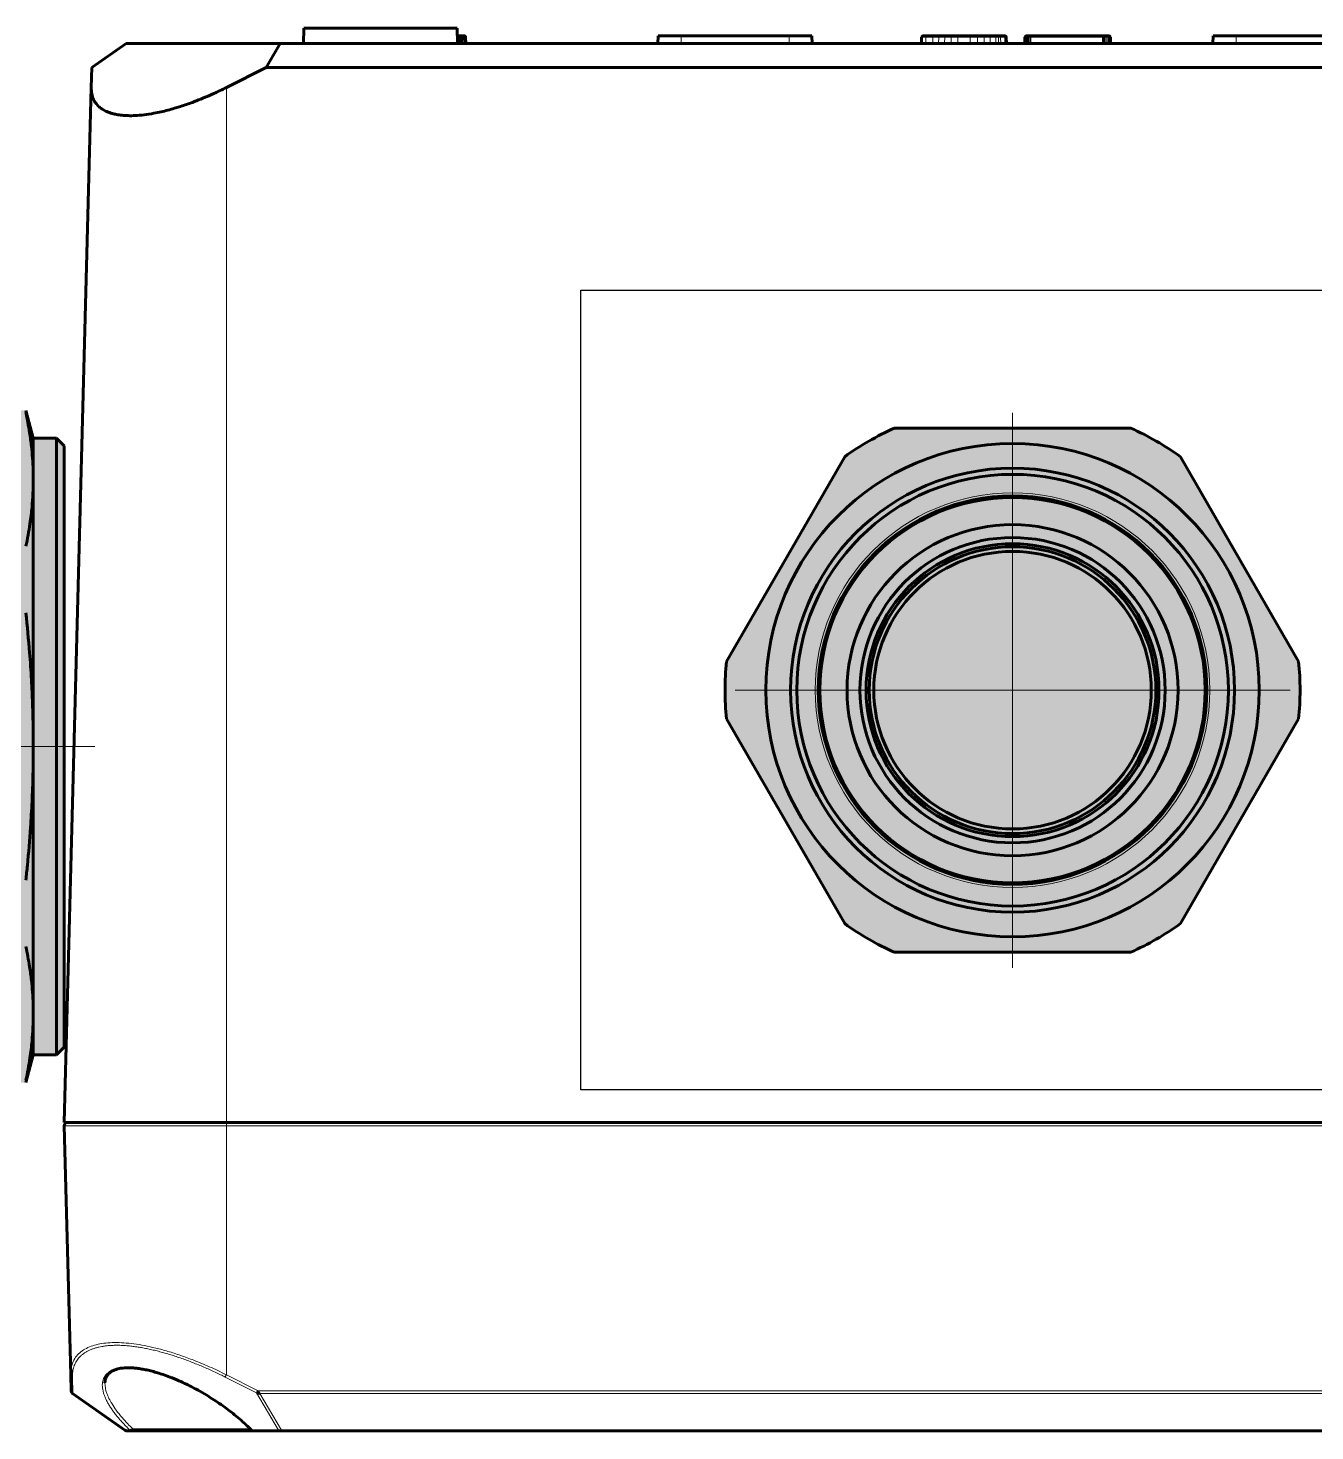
# Model space of a CAD drawing. Header units: millimetres. Extents: x -102 to 318, y -87 to 210.
# Drawn here: x 28.53 to 49.4, y -49.3 to -26.55 of the extents above; entities that cross this region are included whole.
import ezdxf

# ---------------------------------------------------------------- set-up
doc = ezdxf.new("R2010")
doc.units = ezdxf.units.MM
for name, pattern in [('K5LT_AXLED', [26.227272, 21.727272, -1.5, 1.5, -1.5]), ('K5LT_BASIC', [0]), ('K5LT_THIN', [0])]:
    doc.linetypes.add(name, pattern=pattern)
doc.layers.add('Системный слой', color=7, linetype='Continuous')

# ---------------------------------------------------------------- blocks, each defined once
blk = doc.blocks.new('U399')
at = {"color": 30, "linetype": 'K5LT_AXLED', "lineweight": 18, "true_color": 0xff8000}
for q in [(839.497, -915.906), (821.497, -933.906), (857.497, -933.906), (839.497, -951.906)]:
    blk.add_line((839.497, -933.906), q, dxfattribs=at)
blk = doc.blocks.new('VZ-B25_exe')
at = {"true_color": 0xffffff}
blk.add_hatch(color=7, dxfattribs=at).paths.add_polyline_path([(18.557, -1.858), (18.557, 1.858), (10.888, 15.142), (7.67, 17), (-7.67, 17), (-10.888, 15.142), (-18.557, 1.858), (-18.557, -1.858), (-10.888, -15.142), (-7.67, -17), (7.67, -17), (10.888, -15.142)])
at = {"color": 150, "linetype": 'K5LT_BASIC', "lineweight": 60, "true_color": 0x0080ff}
for p, q in [((-7.67, 17), (7.67, 17)), ((-18.557, 1.858), (-10.888, 15.142)), ((10.888, 15.142), (18.557, 1.858)), ((-14.722, -8.5), (-18.557, -1.858)), ((18.557, -1.858), (10.888, -15.142)), ((-10.888, -15.142), (-14.722, -8.5)), ((7.67, -17), (-7.67, -17))]:
    blk.add_line(p, q, dxfattribs=at)
for radius in [16, 14.4, 14, 12.6, 12.5, 10.737, 9.9, 9.5, 9.3, 9]:
    blk.add_circle((0, 0), radius, dxfattribs=at)
at = {"color": 7, "linetype": 'K5LT_THIN', "lineweight": 18}
blk.add_circle((0, 0), 12.8, dxfattribs=at)
at = {"color": 150, "linetype": 'K5LT_BASIC', "lineweight": 60, "true_color": 0x0080ff}
for start, end in [(114.28261, 125.71739), (54.28261, 65.71739), (174.28261, 185.71739), (354.28261, 5.71739), (234.28261, 245.71739), (294.28261, 305.71739)]:
    blk.add_arc((0, 0), 18.65, start, end, dxfattribs=at)
blk.add_blockref('U399', (-839.497, 933.906))
blk = doc.blocks.new('VA.121209_upside')
blk.add_lwpolyline([(0, 0), (0, 51.885), (56, 51.885), (56, 0), (0, 0)])
at = {"layer": 'Системный слой', "color": 150, "linetype": 'K5LT_BASIC', "lineweight": 60, "true_color": 0x0080ff}
for p, q in [((75.427, 74), (-19.427, 74)), ((75.427, 74), (75.477, 74)), ((75.427, 74), (75.477, 74)), ((75.427, 74), (75.477, 74)), ((77.23, 74), (75.477, 74)), ((77.23, 74), (76.169, 74)), ((85.122, 74), (77.23, 74)), ((85.374, 74), (85.122, 74)), ((85.374, 74), (85.395, 74)), ((88.974, 71.568), (85.586, 73.94)), ((89.068, 71.392), (89.095, 70.356)), ((89.095, 70.356), (89.518, 54.205)), ((79, 54), (-23, 54)), ((89.524, 54), (79, 54)), ((89.524, 54), (87.765, -13.145)), ((76.424, -14.437), (79, -13.145)), ((87.765, -13.145), (87.732, -14.437)), ((-20.424, -14.437), (76.424, -14.437)), ((76.424, -14.437), (75.5, -16)), ((87.732, -14.437), (85.5, -16)), ((75.5, -16), (-19.5, -16)), ((15, -16), (14.987, -16.5)), ((21.638, -16), (21.648, -16.403)), ((21.716, -16), (21.727, -16.403)), ((22.075, -16), (22.075, -16.403)), ((22.11, -16), (22.11, -16.403)), ((27.094, -16), (27.087, -16.403)), ((27.205, -16), (27.194, -16.403)), ((28.396, -16), (28.406, -16.403)), ((33.908, -16), (33.898, -16.403)), ((41, -16), (41.013, -16.5)), ((51, -16), (50.987, -16.5)), ((63.469, -16), (63.479, -16.403)), ((63.469, -16), (63.479, -16.403)), ((63.712, -16), (63.714, -16.403)), ((63.794, -16), (63.795, -16.403)), ((63.868, -16), (63.866, -16.403)), ((64, -16), (64.026, -17)), ((74, -16), (73.974, -17)), ((85.5, -16), (75.5, -16)), ((13.5, -16.5), (6.5, -16.5)), ((14.987, -16.5), (13.5, -16.5)), ((21.776, -16.5), (21.748, -16.5)), ((21.841, -16.5), (21.776, -16.5)), ((21.841, -16.5), (21.827, -16.5)), ((21.898, -16.5), (21.841, -16.5)), ((21.965, -16.5), (21.898, -16.5)), ((22.079, -16.5), (21.965, -16.5)), ((22.112, -16.5), (22.079, -16.5)), ((26.819, -16.5), (22.112, -16.5)), ((26.868, -16.5), (26.819, -16.5)), ((26.919, -16.5), (26.868, -16.5)), ((26.969, -16.5), (26.919, -16.5)), ((27.02, -16.5), (26.969, -16.5)), ((27.077, -16.5), (27.02, -16.5)), ((27.094, -16.5), (27.077, -16.5)), ((28.597, -16.5), (28.506, -16.5)), ((28.855, -16.5), (28.597, -16.5)), ((28.99, -16.5), (28.855, -16.5)), ((29.156, -16.5), (28.99, -16.5)), ((29.505, -16.5), (29.156, -16.5)), ((29.884, -16.5), (29.505, -16.5)), ((30.29, -16.5), (29.884, -16.5)), ((30.758, -16.5), (30.29, -16.5)), ((31.546, -16.5), (30.758, -16.5)), ((31.974, -16.5), (31.546, -16.5)), ((32.37, -16.5), (31.974, -16.5)), ((32.743, -16.5), (32.37, -16.5)), ((33.111, -16.5), (32.743, -16.5)), ((33.537, -16.5), (33.111, -16.5)), ((33.75, -16.5), (33.537, -16.5)), ((33.785, -16.5), (33.75, -16.5)), ((33.798, -16.5), (33.785, -16.5)), ((42.5, -16.5), (41.013, -16.5)), ((49.5, -16.5), (42.5, -16.5)), ((50.987, -16.5), (49.5, -16.5)), ((63.584, -16.5), (63.579, -16.5)), ((63.597, -16.5), (63.58, -16.5)), ((63.597, -16.5), (63.584, -16.5)), ((63.648, -16.5), (63.597, -16.5)), ((63.696, -16.5), (63.648, -16.5)), ((63.736, -16.5), (63.696, -16.5)), ((63.796, -16.5), (63.736, -16.5)), ((63.849, -16.5), (63.796, -16.5)), ((64.013, -16.5), (63.849, -16.5)), ((73.974, -17), (64.026, -17))]:
    blk.add_line(p, q, dxfattribs=at)
at = {"layer": 'Системный слой', "color": 7, "linetype": 'K5LT_THIN', "lineweight": 18}
for p, q in [((75.427, 73.94), (-19.427, 73.94)), ((75.427, 74), (75.427, 73.94)), ((76.831, 71.568), (75.427, 73.94)), ((77.359, 73.94), (75.612, 73.94)), ((77.04, 71.525), (75.612, 73.94)), ((85.07, 73.86), (77.464, 73.86)), ((85.509, 73.94), (85.263, 73.94)), ((88.958, 71.525), (85.509, 73.94)), ((76.936, 71.392), (-20.936, 71.392)), ((76.831, 71.568), (-20.831, 71.568)), ((79, 70.356), (76.936, 71.392)), ((79.076, 70.504), (77.04, 71.525)), ((88.958, 71.525), (88.984, 70.504)), ((79, 70.356), (79, 54.205)), ((86.878, 70.887), (86.878, 70.887)), ((79, 54.205), (-23, 54.205)), ((79, 54.205), (79, 54)), ((89.518, 54.205), (79, 54.205)), ((79, 54), (79, -13.145)), ((13.5, -16), (13.5, -16.5)), ((21.667, -16), (21.678, -16.403)), ((21.74, -16), (21.75, -16.403)), ((21.819, -16), (21.826, -16.403)), ((21.923, -16), (21.927, -16.403)), ((26.819, -16), (26.819, -16.403)), ((26.888, -16), (26.887, -16.403)), ((26.959, -16), (26.955, -16.403)), ((27.025, -16), (27.019, -16.403)), ((27.178, -16), (27.168, -16.403)), ((28.492, -16), (28.502, -16.403)), ((28.768, -16), (28.776, -16.403)), ((28.911, -16), (28.918, -16.403)), ((29.085, -16), (29.092, -16.403)), ((29.45, -16), (29.455, -16.403)), ((29.848, -16), (29.851, -16.403)), ((30.273, -16), (30.274, -16.403)), ((30.758, -16), (30.758, -16.403)), ((31.546, -16), (31.546, -16.403)), ((31.992, -16), (31.99, -16.403)), ((32.407, -16), (32.403, -16.403)), ((32.797, -16), (32.792, -16.403)), ((33.18, -16), (33.173, -16.403)), ((33.628, -16), (33.62, -16.403)), ((33.857, -16), (33.847, -16.403)), ((33.895, -16), (33.885, -16.403)), ((42.5, -16), (42.5, -16.5)), ((49.5, -16), (49.5, -16.5)), ((63.492, -16), (63.502, -16.403)), ((63.558, -16), (63.567, -16.403)), ((63.631, -16), (63.637, -16.403)), ((21.678, -16.403), (21.648, -16.403)), ((21.727, -16.403), (21.678, -16.403)), ((21.75, -16.403), (21.727, -16.403)), ((21.826, -16.403), (21.75, -16.403)), ((21.927, -16.403), (21.826, -16.403)), ((22.075, -16.403), (21.927, -16.403)), ((22.11, -16.403), (22.075, -16.403)), ((26.819, -16.403), (22.11, -16.403)), ((26.887, -16.403), (26.819, -16.403)), ((26.819, -16.403), (26.819, -16.5)), ((26.955, -16.403), (26.887, -16.403)), ((27.019, -16.403), (26.955, -16.403)), ((27.087, -16.403), (27.019, -16.403)), ((27.168, -16.403), (27.087, -16.403)), ((27.194, -16.403), (27.168, -16.403)), ((28.502, -16.403), (28.406, -16.403)), ((28.776, -16.403), (28.502, -16.403)), ((28.918, -16.403), (28.776, -16.403)), ((29.092, -16.403), (28.918, -16.403)), ((29.455, -16.403), (29.092, -16.403)), ((29.851, -16.403), (29.455, -16.403)), ((30.274, -16.403), (29.851, -16.403)), ((30.758, -16.403), (30.274, -16.403)), ((30.758, -16.403), (30.758, -16.5)), ((31.546, -16.403), (30.758, -16.403)), ((31.546, -16.403), (31.546, -16.5)), ((31.99, -16.403), (31.546, -16.403)), ((32.403, -16.403), (31.99, -16.403)), ((32.792, -16.403), (32.403, -16.403)), ((33.173, -16.403), (32.792, -16.403)), ((33.62, -16.403), (33.173, -16.403)), ((33.847, -16.403), (33.62, -16.403)), ((33.885, -16.403), (33.847, -16.403)), ((33.898, -16.403), (33.885, -16.403)), ((63.502, -16.403), (63.479, -16.403)), ((63.567, -16.403), (63.502, -16.403)), ((63.637, -16.403), (63.567, -16.403)), ((63.714, -16.403), (63.637, -16.403)), ((63.795, -16.403), (63.714, -16.403)), ((63.866, -16.403), (63.795, -16.403)), ((64.011, -16.403), (63.866, -16.403))]:
    blk.add_line(p, q, dxfattribs=at)
at = {"layer": 'Системный слой', "color": 150, "linetype": 'K5LT_BASIC', "lineweight": 60, "true_color": 0x0080ff}
for centre, radius, start, end in [((85.395, 73.667), 0.333, 55, 90), ((88.846, 71.386), 0.222, 39.64635, 55), ((88.846, 71.386), 0.222, 1.5, 39.64635), ((89.318, 54.2), 0.2, 270, 1.5), ((21.748, -16.4), 0.1, 181.5, 270), ((27.094, -16.4), 0.1, 270, 358.5), ((28.506, -16.4), 0.1, 181.5, 270), ((33.798, -16.4), 0.1, 270, 358.5), ((63.579, -16.4), 0.1, 181.5, 270)]:
    blk.add_arc(centre, radius, start, end, dxfattribs=at)
at = {"layer": 'Системный слой', "color": 7, "linetype": 'K5LT_THIN', "lineweight": 18}
for centre, major_axis, ratio, start_param, end_param in [((75.477, 73.667), (0, 0.333), 0.707107, 5.67232, 6.283185), ((85.374, 73.667), (0, 0.333), 0.707107, 5.67232, 6.283185), ((88.909, 70.351), (0.187, 0.005), 0.893784, 0, 1.129752), ((21.776, -16.4), (0, -0.1), 0.98332, 4.738569, 6.283185), ((21.841, -16.4), (0, -0.1), 0.911329, 4.738569, 6.283185), ((21.898, -16.4), (0, -0.1), 0.721418, 4.738569, 6.283185), ((21.965, -16.4), (0, -0.1), 0.38148, 4.738569, 6.283185), ((26.868, -16.4), (0, 0.1), 0.186965, 3.141593, 4.686209), ((26.919, -16.4), (0, 0.1), 0.360165, 3.141593, 4.686209), ((26.969, -16.4), (0, 0.1), 0.506547, 3.141593, 4.686209), ((27.077, -16.4), (0, 0.1), 0.916645, 3.141593, 4.686209), ((28.597, -16.4), (0, -0.1), 0.946098, 4.738569, 6.283185), ((28.855, -16.4), (0, -0.1), 0.787932, 4.738569, 6.283185), ((28.99, -16.4), (0, -0.1), 0.71708, 4.738569, 6.283185), ((29.156, -16.4), (0, -0.1), 0.64521, 4.738569, 6.283185), ((29.505, -16.4), (0, -0.1), 0.496568, 4.738569, 6.283185), ((29.884, -16.4), (0, -0.1), 0.328445, 4.738569, 6.283185), ((30.29, -16.4), (0, -0.1), 0.157769, 4.738569, 6.283185), ((31.974, -16.4), (0, 0.1), 0.1656, 3.141593, 4.686209), ((32.37, -16.4), (0, 0.1), 0.333744, 3.141593, 4.686209), ((32.743, -16.4), (0, 0.1), 0.489603, 3.141593, 4.686209), ((33.111, -16.4), (0, 0.1), 0.621922, 3.141593, 4.686209), ((33.537, -16.4), (0, 0.1), 0.825717, 3.141593, 4.686209), ((33.75, -16.4), (0, 0.1), 0.97013, 3.141593, 4.686209), ((33.785, -16.4), (0, 0.1), 0.992912, 3.141593, 4.686209), ((63.597, -16.4), (0, -0.1), 0.952133, 4.738569, 6.283185), ((63.648, -16.4), (0, -0.1), 0.805655, 4.738569, 6.283185), ((63.696, -16.4), (0, -0.1), 0.586, 4.738569, 6.283185)]:
    blk.add_ellipse(centre, major_axis=major_axis, ratio=ratio, start_param=start_param, end_param=end_param, dxfattribs=at)
at = {"layer": 'Системный слой', "color": 150, "linetype": 'K5LT_BASIC', "lineweight": 60, "true_color": 0x0080ff}
for centre, major_axis, ratio, start_param, end_param in [((63.796, -16.4), (0, 0.1), 0.01218, 1.596976, 3.141593), ((63.849, -16.4), (0, -0.1), 0.16942, 0, 1.544616)]:
    blk.add_ellipse(centre, major_axis=major_axis, ratio=ratio, start_param=start_param, end_param=end_param, dxfattribs=at)
at = {"layer": 'Системный слой', "color": 7, "linetype": 'K5LT_THIN', "lineweight": 18}
for points, knots in [([(75.427, 73.94), (75.438, 73.941), (75.459, 73.942), (75.492, 73.943), (75.523, 73.943), (75.551, 73.943), (75.574, 73.942), (75.594, 73.941), (75.607, 73.94), (75.612, 73.94)], [0, 0, 0, 0, 1.788089, 3.455192, 4.937329, 6.255933, 7.531991, 8.787157, 10, 10, 10, 10]), ([(77.359, 73.94), (77.407, 73.891), (77.455, 73.842), (77.575, 73.723), (77.648, 73.652), (77.806, 73.504), (77.891, 73.427), (78.065, 73.272), (78.155, 73.194), (78.338, 73.04), (78.432, 72.963), (78.623, 72.81), (78.721, 72.734), (78.92, 72.583), (79.021, 72.508), (79.228, 72.358), (79.334, 72.284), (79.547, 72.137), (79.656, 72.065), (79.877, 71.921), (79.989, 71.85), (80.216, 71.709), (80.331, 71.64), (80.564, 71.504), (80.682, 71.436), (80.92, 71.305), (81.041, 71.24), (81.283, 71.113), (81.406, 71.052), (81.653, 70.931), (81.777, 70.872), (82.027, 70.759), (82.152, 70.704), (82.404, 70.598), (82.53, 70.547), (82.782, 70.449), (82.909, 70.403), (83.16, 70.315), (83.286, 70.274), (83.535, 70.196), (83.659, 70.16), (83.904, 70.095), (84.026, 70.064), (84.265, 70.011), (84.384, 69.988), (84.612, 69.948), (84.723, 69.931), (84.85, 69.916), (84.868, 69.914), (84.963, 69.904), (85.039, 69.897), (85.187, 69.887), (85.259, 69.884), (85.43, 69.881), (85.528, 69.882), (85.714, 69.893), (85.803, 69.902), (85.938, 69.922), (85.987, 69.931), (86.108, 69.956), (86.177, 69.975), (86.314, 70.019), (86.38, 70.046), (86.503, 70.105), (86.56, 70.137), (86.657, 70.204), (86.699, 70.238), (86.781, 70.314), (86.82, 70.357), (86.883, 70.441), (86.909, 70.482), (86.957, 70.574), (86.979, 70.625), (87.013, 70.733), (87.026, 70.789), (87.043, 70.903), (87.047, 70.963), (87.048, 71.084), (87.044, 71.147), (87.029, 71.274), (87.017, 71.339), (86.987, 71.472), (86.968, 71.539), (86.923, 71.677), (86.896, 71.746), (86.838, 71.887), (86.805, 71.959), (86.733, 72.103), (86.693, 72.176), (86.609, 72.323), (86.563, 72.398), (86.466, 72.547), (86.415, 72.623), (86.306, 72.775), (86.249, 72.851), (86.13, 73.004), (86.067, 73.081), (85.937, 73.235), (85.87, 73.313), (85.729, 73.468), (85.657, 73.546), (85.507, 73.701), (85.429, 73.779), (85.321, 73.884), (85.292, 73.912), (85.263, 73.94)], [1.777065, 1.777065, 1.777065, 1.777065, 2.44649, 2.44649, 3.406261, 3.406261, 4.469274, 4.469274, 5.532842, 5.532842, 6.597057, 6.597057, 7.661965, 7.661965, 8.727658, 8.727658, 9.794222, 9.794222, 10.861761, 10.861761, 11.930377, 11.930377, 13.000187, 13.000187, 14.071313, 14.071313, 15.143908, 15.143908, 16.218083, 16.218083, 17.293982, 17.293982, 18.371731, 18.371731, 19.451422, 19.451422, 20.533136, 20.533136, 21.616881, 21.616881, 22.702612, 22.702612, 23.790182, 23.790182, 24.879407, 24.879407, 25.945799, 25.945799, 26.124978, 26.124978, 26.891329, 26.891329, 27.658611, 27.658611, 28.750438, 28.750438, 29.841805, 29.841805, 30.492565, 30.492565, 31.496829, 31.496829, 32.585359, 32.585359, 33.672016, 33.672016, 34.626562, 34.626562, 35.709652, 35.709652, 36.632548, 36.632548, 37.711892, 37.711892, 38.789304, 38.789304, 39.864888, 39.864888, 40.938776, 40.938776, 42.011084, 42.011084, 43.08198, 43.08198, 44.151575, 44.151575, 45.219991, 45.219991, 46.287347, 46.287347, 47.353751, 47.353751, 48.419299, 48.419299, 49.484075, 49.484075, 50.548145, 50.548145, 51.611634, 51.611634, 52.674513, 52.674513, 53.736931, 53.736931, 54.115804, 54.115804, 54.115804, 54.115804]), ([(86.878, 70.887), (86.883, 71.097), (86.82, 71.426), (86.619, 71.898), (86.418, 72.264), (86.139, 72.677), (85.796, 73.107), (85.43, 73.508), (85.184, 73.752), (85.07, 73.86)], [0, 0, 0, 0, 2.577041, 3.690644, 4.894218, 6.229236, 7.707258, 8.978003, 10, 10, 10, 10]), ([(85.509, 73.94), (85.516, 73.941), (85.529, 73.942), (85.547, 73.943), (85.561, 73.943), (85.571, 73.943), (85.581, 73.942), (85.585, 73.941), (85.586, 73.94)], [0, 0, 0, 0, 1.60928, 3.109672, 4.443596, 5.630339, 6.77879, 9, 9, 9, 9]), ([(79, 70.356), (79.009, 70.373), (79.025, 70.405), (79.046, 70.447), (79.063, 70.481), (79.072, 70.498), (79.076, 70.504)], [0, 0, 0, 0, 1.891668, 3.594315, 5.10794, 7, 7, 7, 7]), ([(79, 70.356), (79.367, 70.174), (80.069, 69.844), (81.062, 69.43), (81.959, 69.099), (82.784, 68.834), (83.571, 68.62), (84.312, 68.457), (85.01, 68.343), (85.662, 68.278), (86.268, 68.261), (86.827, 68.292), (87.337, 68.372), (87.794, 68.503), (88.195, 68.688), (88.53, 68.926), (88.804, 69.229), (88.99, 69.584), (89.085, 69.968), (89.099, 70.229), (89.095, 70.356)], [0, 0, 0, 0, 1.559858, 2.943206, 4.119435, 5.283784, 6.397002, 7.483158, 8.548085, 9.599525, 10.645123, 11.698365, 12.765535, 13.860059, 14.982024, 16.15217, 17.337109, 18.701943, 19.916622, 21, 21, 21, 21]), ([(79.076, 70.504), (79.176, 70.455), (79.277, 70.405), (79.497, 70.298), (79.616, 70.241), (79.854, 70.13), (79.974, 70.075), (80.214, 69.968), (80.334, 69.915), (80.575, 69.812), (80.695, 69.761), (80.936, 69.662), (81.056, 69.614), (81.297, 69.52), (81.418, 69.473), (81.658, 69.384), (81.778, 69.34), (82.018, 69.256), (82.138, 69.215), (82.376, 69.136), (82.495, 69.098), (82.732, 69.025), (82.85, 68.99), (83.085, 68.922), (83.202, 68.89), (83.434, 68.829), (83.549, 68.799), (83.778, 68.744), (83.891, 68.719), (84.116, 68.67), (84.228, 68.648), (84.444, 68.607), (84.548, 68.589), (84.759, 68.555), (84.866, 68.539), (85.077, 68.511), (85.181, 68.499), (85.342, 68.482), (85.401, 68.477), (85.56, 68.464), (85.659, 68.458), (85.854, 68.448), (85.949, 68.446), (86.096, 68.444), (86.149, 68.444), (86.292, 68.446), (86.382, 68.449), (86.558, 68.459), (86.643, 68.466), (86.811, 68.483), (86.892, 68.493), (87.006, 68.511), (87.041, 68.517), (87.142, 68.534), (87.207, 68.548), (87.345, 68.579), (87.416, 68.598), (87.554, 68.639), (87.621, 68.661), (87.75, 68.708), (87.812, 68.734), (87.931, 68.788), (87.988, 68.816), (88.097, 68.877), (88.15, 68.909), (88.25, 68.975), (88.297, 69.01), (88.387, 69.083), (88.43, 69.12), (88.51, 69.198), (88.548, 69.239), (88.619, 69.323), (88.651, 69.366), (88.713, 69.455), (88.741, 69.5), (88.792, 69.594), (88.816, 69.642), (88.858, 69.74), (88.877, 69.791), (88.91, 69.893), (88.924, 69.946), (88.948, 70.053), (88.958, 70.107), (88.973, 70.218), (88.978, 70.274), (88.985, 70.388), (88.983, 70.447), (88.984, 70.504)], [0.701792, 0.701792, 0.701792, 0.701792, 1.622058, 1.622058, 2.703489, 2.703489, 3.784997, 3.784997, 4.86644, 4.86644, 5.947935, 5.947935, 7.029441, 7.029441, 8.110956, 8.110956, 9.192476, 9.192476, 10.274002, 10.274002, 11.355533, 11.355533, 12.437081, 12.437081, 13.518594, 13.518594, 14.60012, 14.60012, 15.681656, 15.681656, 16.763212, 16.763212, 17.793085, 17.793085, 18.874625, 18.874625, 19.956112, 19.956112, 20.578286, 20.578286, 21.659841, 21.659841, 22.741318, 22.741318, 23.351325, 23.351325, 24.432879, 24.432879, 25.514376, 25.514376, 26.595943, 26.595943, 27.065781, 27.065781, 28.005146, 28.005146, 29.086668, 29.086668, 30.168186, 30.168186, 31.249717, 31.249717, 32.331252, 32.331252, 33.412799, 33.412799, 34.49432, 34.49432, 35.575847, 35.575847, 36.657378, 36.657378, 37.738903, 37.738903, 38.820419, 38.820419, 39.901927, 39.901927, 40.983423, 40.983423, 42.064905, 42.064905, 43.146392, 43.146392, 44.22784, 44.22784, 45.29821, 45.29821, 45.29821, 45.29821])]:
    blk.add_open_spline(points, degree=3, knots=knots, dxfattribs=at)
at = {"layer": 'Системный слой', "color": 150, "linetype": 'K5LT_BASIC', "lineweight": 60, "true_color": 0x0080ff}
for points in [[(77.343, 73.984), (77.307, 73.995), (77.268, 74), (77.23, 74)], [(77.343, 73.984), (77.351, 73.974), (77.356, 73.959), (77.359, 73.94)], [(77.343, 73.984), (77.346, 73.982), (77.348, 73.98), (77.35, 73.978)], [(85.152, 73.984), (85.142, 73.995), (85.132, 74), (85.122, 74)], [(85.152, 73.984), (85.19, 73.974), (85.228, 73.959), (85.263, 73.94)], [(76.831, 71.568), (76.867, 71.556), (76.904, 71.543), (76.94, 71.527)], [(77.04, 71.525), (77.009, 71.53), (76.975, 71.53), (76.94, 71.527)], [(88.958, 71.525), (88.98, 71.53), (89, 71.53), (89.017, 71.527)]]:
    blk.add_open_spline(points, degree=3, dxfattribs=at)
for points, knots in [([(77.35, 73.978), (77.352, 73.975), (77.355, 73.973), (77.364, 73.964), (77.37, 73.957), (77.388, 73.939), (77.4, 73.926), (77.436, 73.89), (77.46, 73.865), (77.532, 73.792), (77.582, 73.743), (77.733, 73.596), (77.837, 73.498), (78.081, 73.279), (78.222, 73.156), (78.499, 72.927), (78.634, 72.819), (78.917, 72.601), (79.066, 72.49), (79.377, 72.268), (79.539, 72.157), (79.844, 71.956), (79.985, 71.865), (80.32, 71.659), (80.515, 71.543), (80.87, 71.344), (81.027, 71.258), (81.322, 71.105), (81.459, 71.037), (81.755, 70.894), (81.914, 70.82), (82.269, 70.664), (82.464, 70.584), (82.806, 70.452), (82.953, 70.398), (83.223, 70.306), (83.345, 70.266), (83.586, 70.194), (83.704, 70.16), (83.936, 70.099), (84.05, 70.072), (84.273, 70.023), (84.383, 70.002), (84.602, 69.964), (84.711, 69.948), (84.907, 69.926), (84.994, 69.918), (85.155, 69.907), (85.23, 69.904), (85.374, 69.902), (85.445, 69.903), (85.579, 69.908), (85.644, 69.913), (85.759, 69.925), (85.81, 69.931), (85.92, 69.949), (85.977, 69.961), (86.076, 69.985), (86.118, 69.997), (86.201, 70.024), (86.241, 70.039), (86.314, 70.07), (86.347, 70.085), (86.409, 70.117), (86.439, 70.134), (86.494, 70.169), (86.519, 70.187), (86.568, 70.224), (86.592, 70.244), (86.633, 70.284), (86.652, 70.303), (86.688, 70.343), (86.704, 70.364), (86.734, 70.406), (86.748, 70.426), (86.773, 70.469), (86.784, 70.491), (86.805, 70.536), (86.815, 70.558), (86.832, 70.605), (86.839, 70.629), (86.852, 70.678), (86.858, 70.703), (86.867, 70.755), (86.871, 70.781), (86.876, 70.834), (86.877, 70.86), (86.878, 70.887)], [0.105343, 0.105343, 0.105343, 0.105343, 1.053432, 1.053432, 3.165142, 3.165142, 7.278372, 7.278372, 15.504834, 15.504834, 31.957756, 31.957756, 64.758257, 64.758257, 105.928822, 105.928822, 142.650726, 142.650726, 181.019357, 181.019357, 220.566798, 220.566798, 253.645215, 253.645215, 297.670999, 297.670999, 332.127126, 332.127126, 361.445123, 361.445123, 395.103855, 395.103855, 435.956796, 435.956796, 466.876604, 466.876604, 492.893891, 492.893891, 518.313117, 518.313117, 543.489399, 543.489399, 568.44536, 568.44536, 594.418898, 594.418898, 616.199356, 616.199356, 635.745164, 635.745164, 655.33763, 655.33763, 674.484976, 674.484976, 690.853371, 690.853371, 710.611012, 710.611012, 726.588698, 726.588698, 743.276235, 743.276235, 758.265164, 758.265164, 773.152122, 773.152122, 787.679942, 787.679942, 802.503768, 802.503768, 816.233163, 816.233163, 830.09918, 830.09918, 843.127563, 843.127563, 856.485751, 856.485751, 869.526557, 869.526557, 882.726895, 882.726895, 895.899801, 895.899801, 909.253093, 909.253093, 922, 922, 922, 922]), ([(85.152, 73.984), (85.14, 73.976), (85.122, 73.96), (85.095, 73.924), (85.079, 73.891), (85.072, 73.867), (85.07, 73.86)], [0, 0, 0, 0, 2.247357, 3.665838, 6.030423, 7, 7, 7, 7]), ([(76.936, 71.392), (76.937, 71.419), (76.94, 71.468), (76.94, 71.511), (76.94, 71.527)], [0, 0, 0, 0, 2.820892, 5, 5, 5, 5]), ([(87.765, -13.145), (87.769, -13.002), (87.749, -12.728), (87.622, -12.335), (87.415, -12.031), (87.161, -11.805), (86.908, -11.644), (86.643, -11.528), (86.375, -11.445), (86.103, -11.382), (85.773, -11.335), (85.368, -11.311), (84.897, -11.317), (84.337, -11.364), (83.767, -11.452), (83.106, -11.589), (82.556, -11.733), (81.908, -11.931), (81.433, -12.094), (80.682, -12.377), (79.912, -12.702), (79.27, -13.01), (79, -13.145)], [0, 0, 0, 0, 1.539864, 3.033447, 4.817271, 5.825056, 6.800587, 7.925123, 8.587053, 9.281672, 10.243761, 11.168604, 12.193157, 13.38762, 14.643446, 15.526171, 17.099147, 17.623404, 18.978399, 19.594697, 21.556198, 23, 23, 23, 23]), ([(21.727, -16.403), (21.727, -16.415), (21.732, -16.436), (21.747, -16.461), (21.764, -16.479), (21.791, -16.495), (21.813, -16.5), (21.827, -16.5)], [0, 0, 0, 0, 1.948484, 3.247571, 4.546588, 5.8454, 8, 8, 8, 8]), ([(22.075, -16.403), (22.075, -16.415), (22.075, -16.438), (22.076, -16.466), (22.077, -16.485), (22.078, -16.497), (22.079, -16.5), (22.079, -16.5)], [0, 0, 0, 0, 1.916553, 3.598937, 5.047152, 6.518785, 8, 8, 8, 8]), ([(22.11, -16.403), (22.11, -16.414), (22.11, -16.432), (22.11, -16.454), (22.111, -16.469), (22.111, -16.481), (22.111, -16.49), (22.111, -16.498), (22.111, -16.5), (22.112, -16.5)], [0, 0, 0, 0, 2.287893, 3.464269, 4.70591, 5.882359, 7.058802, 8.235234, 10, 10, 10, 10]), ([(27.087, -16.403), (27.087, -16.412), (27.085, -16.429), (27.078, -16.452), (27.069, -16.471), (27.056, -16.486), (27.039, -16.497), (27.027, -16.5), (27.02, -16.5)], [0, 0, 0, 0, 1.698939, 2.912975, 4.370033, 5.826981, 7.150647, 9, 9, 9, 9]), ([(63.479, -16.403), (63.48, -16.415), (63.484, -16.436), (63.5, -16.463), (63.518, -16.48), (63.545, -16.496), (63.566, -16.5), (63.58, -16.5)], [0, 0, 0, 0, 1.941228, 3.234224, 4.752597, 5.837113, 8, 8, 8, 8]), ([(63.714, -16.403), (63.714, -16.419), (63.716, -16.444), (63.72, -16.471), (63.724, -16.486), (63.729, -16.497), (63.733, -16.5), (63.736, -16.5)], [0, 0, 0, 0, 2.587831, 3.882378, 5.176754, 6.353119, 8, 8, 8, 8])]:
    blk.add_open_spline(points, degree=3, knots=knots, dxfattribs=at)
blk.add_blockref('VZ-B25_exe', (28, 25.95))
blk = doc.blocks.new('VZ-B32_withoutcap')
at = {"true_color": 0xffffff}
blk.add_hatch(color=7, dxfattribs=at).paths.add_polyline_path([(20, -20), (20, -8), (21.8, -7.518), (21.8, -2.482), (20, -2), (20, -0.5), (19.5, 0), (-19.5, 0), (-20, -0.5), (-20, -2), (-21.8, -2.482), (-21.8, -7.518), (-20, -8), (-20, -20), (-18.5, -20), (-18.5, -27.925), (-17.599, -28.825), (-20, -28.825), (-21.8, -29.307), (-21.8, -32.343), (-20, -32.825), (20, -32.825), (21.8, -32.343), (21.8, -29.307), (20, -28.825), (17.6, -28.825), (18.5, -27.925), (18.5, -20)])
at = {"color": 30, "linetype": 'K5LT_AXLED', "lineweight": 18, "true_color": 0xff8000}
blk.add_line((0.001, -85.825), (0.001, 2), dxfattribs=at)
at = {"color": 150, "linetype": 'K5LT_BASIC', "lineweight": 60, "true_color": 0x0080ff}
for p, q in [((-20, -0.5), (-19.5, 0)), ((-19.5, 0), (19.5, 0)), ((20, -0.5), (19.5, 0)), ((-20, -0.5), (-20, -2)), ((-20, -0.5), (20, -0.5)), ((20, -0.5), (20, -2)), ((-21.8, -2.482), (-20, -2)), ((-17.321, -2), (-20, -2)), ((0, -2), (-17.321, -2)), ((17.321, -2), (0, -2)), ((20, -2), (17.321, -2)), ((21.8, -2.482), (20, -2))]:
    blk.add_line(p, q, dxfattribs=at)
for points, knots in [([(-21.658, -2.482), (-21.226, -2.39), (-20.5, -2.255), (-19.515, -2.122), (-18.701, -2.045), (-17.981, -2.007), (-17.519, -2), (-17.321, -2)], [0, 0, 0, 0, 2.40543, 4.023924, 5.43573, 6.897013, 8, 8, 8, 8]), ([(-17.321, -2), (-17.02, -2), (-16.423, -2.014), (-15.462, -2.083), (-14.316, -2.224), (-13.468, -2.379), (-12.983, -2.482)], [0, 0, 0, 0, 1.452167, 2.881664, 4.647628, 7, 7, 7, 7]), ([(-8.674, -2.482), (-7.811, -2.39), (-6.358, -2.255), (-4.388, -2.122), (-2.76, -2.045), (-1.321, -2.007), (-0.397, -2), (0, -2)], [0, 0, 0, 0, 2.40543, 4.023924, 5.43573, 6.897013, 8, 8, 8, 8]), ([(0, -2), (0.602, -2), (1.796, -2.014), (3.543, -2.077), (5.516, -2.191), (7.214, -2.332), (8.356, -2.448), (8.674, -2.482)], [0, 0, 0, 0, 1.65962, 3.293331, 4.829431, 7.118353, 8, 8, 8, 8]), ([(12.983, -2.482), (13.415, -2.39), (14.141, -2.255), (15.126, -2.122), (15.94, -2.045), (16.66, -2.007), (17.122, -2), (17.321, -2)], [0, 0, 0, 0, 2.40543, 4.023924, 5.43573, 6.897013, 8, 8, 8, 8]), ([(17.321, -2), (17.621, -2), (18.218, -2.014), (19.179, -2.083), (20.325, -2.224), (21.173, -2.379), (21.658, -2.482)], [0, 0, 0, 0, 1.452167, 2.881664, 4.647628, 7, 7, 7, 7])]:
    blk.add_open_spline(points, degree=3, knots=knots, dxfattribs=at)

msp = doc.modelspace()

# ---------------------------------------------------------------- block references
at = {"xscale": 0.25, "yscale": 0.25, "zscale": 0.25}
for name, p, rotation in [('VA.121209_upside', (51.496, -30.802), 180), ('VZ-B32_withoutcap', (29.115, -38.202), -90.00000000000001)]:
    msp.add_blockref(name, p, dxfattribs=dict(at, rotation=rotation))

doc.saveas('drawing.dxf')
